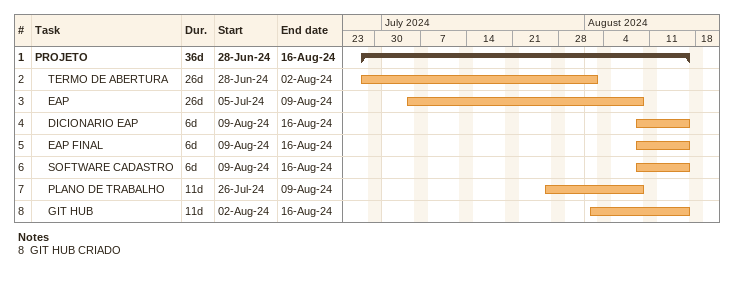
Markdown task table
| ID | Level | Task | Duration | Start | Finish |
|---|---|---|---|---|---|
| 1 | 1 | **PROJETO** | 36d | 2024-06-28 | 2024-08-16 |
| 2 | 2 | TERMO DE ABERTURA | 26d | 2024-06-28 | 2024-08-02 |
| 3 | 2 | EAP | 26d | 2024-07-05 | 2024-08-09 |
| 4 | 2 | DICIONARIO EAP | 6d | 2024-08-09 | 2024-08-16 |
| 5 | 2 | EAP FINAL | 6d | 2024-08-09 | 2024-08-16 |
| 6 | 2 | SOFTWARE CADASTRO | 6d | 2024-08-09 | 2024-08-16 |
| 7 | 2 | PLANO DE TRABALHO | 11d | 2024-07-26 | 2024-08-09 |
| 8 | 2 | GIT HUB | 11d | 2024-08-02 | 2024-08-16 |

Notes
- 8: GIT HUB CRIADO
